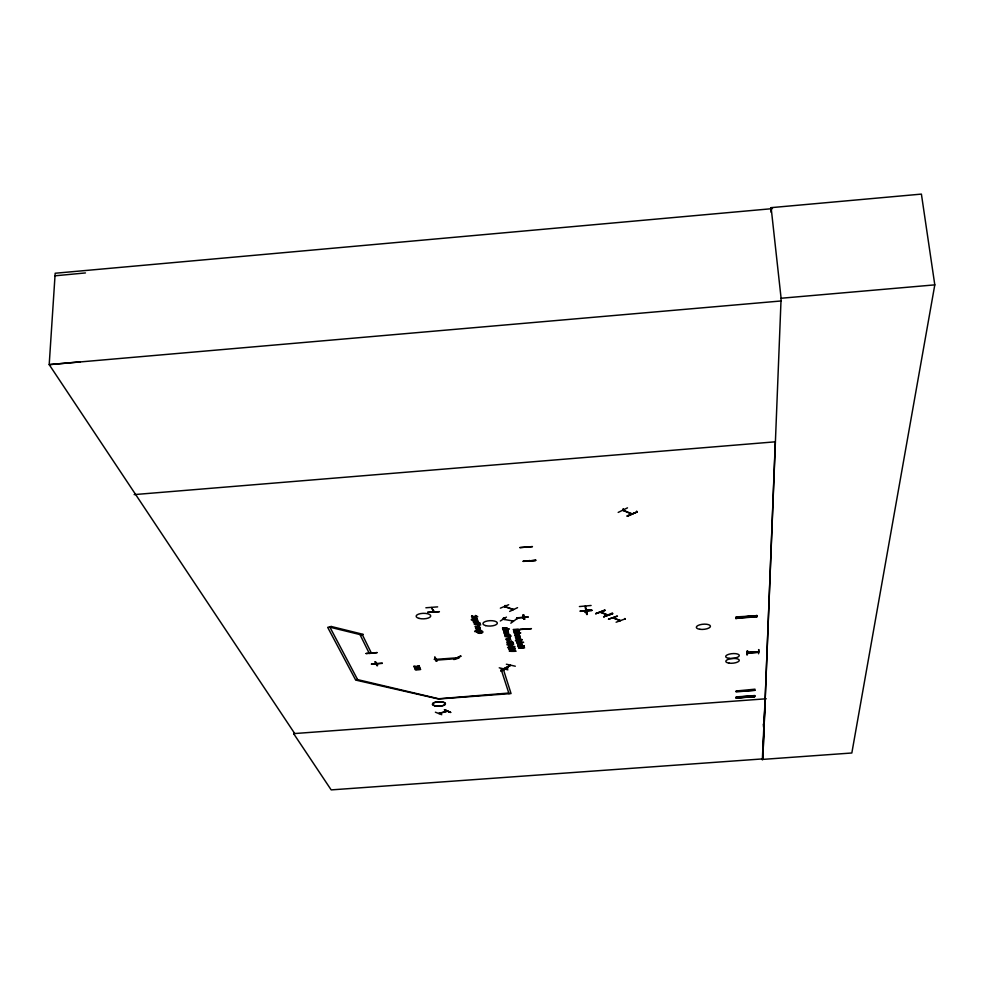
<?xml version="1.0" encoding="UTF-8"?>
<svg xmlns="http://www.w3.org/2000/svg" width="984" height="984" viewBox="0 0 984 984"><rect width="100%" height="100%" fill="white"/><g stroke="black" fill="none" stroke-linecap="round" stroke-linejoin="round"><path stroke-width="1.48" d="M746.918 654.766L747.496 650.731L746.967 654.717M747.446 654.618L747.422 650.793M758.553 649.575L759.205 649.957L758.553 653.782M771.001 212.2L771.124 207.649L921.405 194.106L934.8 284.868L851.836 752.994L762.797 759.39L775.306 441.816L134.144 494.608M366.073 653.438L377.192 652.601L366.073 653.597M762.797 759.39L781.099 298.25L771.124 207.649M762.342 759.882L765.121 698.861M437.634 606.87L425.875 607.78M433.71 611.79L431.582 607.522L433.735 611.863M513.427 621.088L512.602 620.867M432.997 611.531L433.083 610.412M586.329 610.621L585.775 609.158M499.232 667.816L507.892 669.821M505.173 605.541L504.829 606.734L505.776 607.017M471.594 616.353L472.271 615.701L471.57 616.685L472.554 617.091L476.477 616.427M513.181 609.588L512.615 609.133M608.518 619.231L617.448 616.07L608.53 619.194M604.877 610.4L595.664 613.696L604.914 609.932M595.664 613.672L604.951 610.523M627.509 507.842L618.186 512.418M441.742 714.704L435.383 712.195M508.691 604.717L500.364 608.161M622.897 510.339L631.347 513.956M624.127 510.561L622.983 510.462L623.438 509.072M631.556 514.005L631.002 513.439M631.888 513.808L623.327 510.229L623.253 509.072M586.366 610.56L585.542 606.267M460.586 656.107L453.821 659.415M460.992 656.144L454.19 659.477M506.428 617.103L500.327 621.002M524.054 619.317L522.947 614.951L524.693 619.268C521.348 618.739 523.98 609.194 524.607 619.12M375.088 661.838L377.536 665.701L375.703 661.814M376.921 665.713L375.138 661.789M525.862 547.313L526.415 547.288M529.072 560.585L529.699 560.536M612.835 617.817L620.203 620.695M472.295 616.316L475.69 616.587L475.493 615.455M509.195 647.521L513.045 647.718C517.264 647.767 506.637 649.083 509.183 647.509M475.826 627.546C474.46 630.203 480.696 629.994 480.229 628.173C477.966 627.103 476.404 630.781 476.527 627.595M503.328 629.219C502.086 631.802 507.584 631.654 507.842 629.969C505.739 628.284 503.722 632.872 504.152 629.157M513.476 609.465L505.136 606.574L505.087 605.517M522.898 617.792L522.369 617.817M608.186 615.086L600.732 612.134M620.584 620.572L612.971 617.854M435.408 659.391L434.153 659.317L435.383 659.231M524.128 617.029L525.284 616.907M479.884 630.609C481.434 628.099 472.049 631.863 479.884 630.609L479.872 630.018M503.882 668.566L510.462 665.332M510.671 665.479L504.189 668.702M438.716 713.4L447.08 711.186M480.512 629.969C480.918 627.681 466.76 633.868 481.09 630.793L478.605 630.4M510.807 623.192L516.465 619.047M376.7 663.683L377.868 663.745L376.958 663.499M507.621 631.716L508.052 631.039L507.227 631.051M435.334 659.403L457.216 657.792L457.498 658.554L435.506 660.227L435.26 659.231M585.271 612.503L586.292 612.232M515.308 666.217L506.366 664.225M457.548 658.025L458.778 658.087L457.781 657.865M508.789 693.043L437.855 698.837L356.085 680.165L357.29 679.538L439.368 698.923L511.053 693.572L503.267 669.059M501.139 671.088L507.978 667.792L500.782 670.928M627.411 516.243L637.165 511.914L626.98 515.911M627.374 516.145L637.14 511.877M585.566 606.661L585.049 606.316L585.849 610.572M517.559 607.657L509.638 611.421M607.878 615.209L600.338 612.294L601.396 612.392M616.119 622.22L624.951 618.961M444.707 709.784L450.672 712.379M439.024 713.511L447.253 711.309M503.562 619.133L504.669 619.317L504.472 618.223M513.217 621.224L512.258 621.088M503.968 669.415L503.119 669.194M607.362 614.766L607.632 615.172M478.974 630.695L481.594 630.633M55.006 275.803L85.448 272.937M772.465 208.633L55.178 273.245L49.2 364.633L294.745 733.584L293.65 733.67L331.178 789.894L762.748 758.898M80.294 361.829L49.2 364.633L781.111 300.969M781.099 298.25L934.8 284.868M523.267 561.126L535.702 560.413L523.291 561.409M523.267 561.274L535.702 560.413L535.653 559.736M427.634 612.356L439.418 611.667L427.659 612.343M591.101 605.48L579.404 606.55M475.518 616.058L477.757 616.722L476.416 616.23M474.153 617.325C479.073 616.661 475.346 620.092 472.566 618.604C470.77 615.59 475.567 621.162 474.14 616.722M587.546 609.932L590.474 609.785M477.129 618.924C467.203 618.985 471.533 621.236 477.498 619.772A2.066 0.775 -2 0 0 477.031 619.231L477.203 618.592M580.302 610.966L591.999 610.437L580.351 611.335M580.302 611.089L591.962 610.129M473.378 621.716C483.132 620.4 475.026 620.781 473.353 621.125M473.513 622.122C484.239 619.858 473.365 625.996 473.488 621.519M479.356 623.143L480.684 624.902L474.251 624.311L479.614 623.905L479.343 622.552L480.081 623.093M479.749 627.398L479.282 626.341L475.014 626.525L479.147 626.82L475.457 627.841L479.995 627.497L478.642 627.312M475.838 628.136L476.674 628.075M506.649 628.346L502.873 628.641C505.678 631.322 516.01 627.423 502.898 629.231M503.919 628.825L503.23 628.05L506.047 628.665L507.252 627.94L502.787 627.853A1.747 0.652 -2.3 0 0 502.504 628.222L503.07 628.899L503.894 628.235M503.353 629.809L504.177 629.748M517.363 630.129L517.99 630.08L517.375 630.166M507.584 631.642L508.384 631.605M508.199 631.002L508.31 631.876L503.722 631.937L507.289 631.138M507.559 632.146L508.63 632.958L504.054 633.032L507.252 632.786L507.535 631.051M519.281 632.245L514.275 632.638C517.067 635.295 527.338 631.433 514.3 633.229M511.373 641.199L512.848 642.035A1.907 0.701 -2.4 0 1 512.32 642.404L508.285 641.654L507.437 642.22L508.408 642.823L507.424 642.909C504.804 639.403 514.078 643.819 511.373 641.224M585.972 609.551L586.685 614.483L587.325 614.434L585.886 609.514M585.123 612.319L586.132 612.22M516.735 617.829L528.334 616.98L516.772 618.026M519.982 629.293L531.434 628.653L520.019 629.539M382.321 663.388L371.312 664.102L382.284 663.142M503.23 669.206L501.127 669.366L509.011 693.732M758.541 651.642L747.557 652.429L758.553 651.74M758.504 651.31L758.541 652.171L747.545 653.007L747.52 652.146M747.545 653.204L758.529 652.367M436.773 661.199L434.645 657.337L436.256 661.15M294.72 733.547L293.626 733.621L766.241 698.775M756.844 615.578L736.032 617.583L756.831 615.886M736.032 617.571L736.007 616.907L756.831 615.763M756.757 616.734L735.971 618.456M736.155 690.989L754.999 689.181M736.118 691.936L754.949 690.202M754.913 690.387L736.094 691.346M754.839 695.528L736.167 697.299M754.851 695.737L736.18 696.881M736.118 697.791L754.789 696.524L736.118 698.222M754.777 696.672L736.13 697.828M477.941 625.701L479.479 625.812M474.559 616.685L476.194 616.759M503.328 669.046L504.066 669.231M504.214 619.465L503.304 618.223M433.489 611.396L433.563 610.424M516.944 619.293L516.44 618.653M433.513 611.445L433.489 610.375M444.707 709.771L450.684 712.441M444.313 709.808L450.291 712.453M453.784 659.477L460.586 656.131M457.646 658.013L458.667 658.075M512.922 609.563L504.927 606.722M623.524 510.216L623.155 509.036M586.562 610.068L587.313 614.385M586.784 614.385L585.997 609.957M435.199 657.226L436.724 661.137M434.743 657.238L436.318 661.162M513.254 621.027L503.365 619.305L503.513 618.087M625.27 619.157L624.865 618.469M637.177 511.975L636.648 511.114M603.709 616.759L612.884 613.659L603.61 616.796L612.491 612.958M763.301 724.15L763.584 727.188M735.983 618.715L735.958 618.05L756.733 616.538L756.733 617.214M756.807 615.394L756.819 616.058M504.804 605.64L504.976 606.771M503.783 618.087L503.796 619.157L503.623 618.1M517.904 643.548L521.901 643.376L518.334 644.286A1.734 0.627 -2.5 0 1 517.486 644.016L517.904 643.548M505.038 634.237C506.416 635.738 507.658 632.54 505.038 634.237M519.663 638.678C509.294 641.002 524.804 638.739 519.663 638.678M512.738 646.267C521.975 647.078 498.568 649.28 511.803 646.193C505.764 646.955 509.81 645.012 512.738 646.267M514.534 631.876C525.407 630.683 511.951 634.532 514.534 631.876M519.786 635.898L519.859 636.623L515.382 636.968L519.085 636.021L515.038 635.762L518.814 635.086L514.767 634.84L519.035 634.655L519.786 635.898M508.396 634.065L509.011 634.532L508.347 633.487L504.251 633.696L505.37 634.914L508.396 634.065M510.019 637.571C508.937 639.748 502.123 638.973 510.019 637.571M519.195 630.154L518.138 630.572L517.941 629.883L519.158 629.514L517.719 629.096L513.181 629.6L517.313 629.932L517.51 630.609C506.489 631.347 522.381 631.371 519.195 630.154M521.864 639.563C505.616 641.888 525.505 640.412 521.864 639.563M476.022 622.491L474.337 622.811L476.022 622.491M504.964 635.639L505.149 636.636L511.127 636.181L510.032 634.914L504.964 635.639M518.519 647.337L518.691 648.308L524.57 647.866L523.525 646.623L518.519 647.337M473.624 619.711L476.797 619.736L473.624 619.711M505.665 635.652C507.584 637.939 508.605 634.114 505.665 635.652M476.268 617.989L475.149 618.469L474.841 617.558L476.268 617.989M476.957 632.023C477.105 634.065 483.784 633.635 482.8 631.568A2.325 0.861 -2.1 0 0 481.619 631.224L476.957 632.023M519.22 647.349C521.089 649.575 522.11 645.861 519.22 647.349M479.823 628.616L478.716 629.071L478.421 628.198L479.823 628.616M507.301 630.277L506.182 630.744L505.911 629.858L507.301 630.277M518.002 631.974L516.883 632.441L516.625 631.556L518.002 631.974M482.467 632.159C476.625 635 477.338 629.539 482.467 632.159M510.019 639.477L506.6 639.637L510.019 639.477M519.626 637.78L516.206 637.939L519.626 637.78M521.741 645.147L518.347 645.307L521.741 645.147M508.605 635.393C509.06 637.484 511.569 634.397 508.605 635.393M522.11 647.103C522.529 649.132 525.025 646.131 522.11 647.103M331.202 626.476L327.684 627.361L355.482 679.686L357.561 679.526L329.923 627.189L361.977 635.061L363.256 634.372L331.202 626.476M519.183 642.466C509.281 644.176 532.455 641.494 519.638 642.54L521.237 641.42L519.564 642.22L516.76 641.666L519.183 642.466M506.723 638.997L506.403 639.108A1.771 0.652 -2.4 0 0 505.948 639.526L510.204 639.895A1.796 0.652 -2.4 0 0 510.671 639.477L510.573 639.169A1.771 0.652 -2.4 0 0 509.884 638.85L506.723 638.997M516.329 637.3L516.022 637.411A1.783 0.652 -2.5 0 0 515.554 637.829L519.81 638.198A1.796 0.664 -2.5 0 0 520.278 637.78L520.192 637.472A1.771 0.652 -2.5 0 0 519.503 637.14L516.329 637.3M518.47 644.68L518.162 644.791A1.759 0.64 -2.5 0 0 517.695 645.196L521.914 645.566A1.771 0.652 -2.5 0 0 522.381 645.16L522.295 644.852A1.759 0.64 -2.5 0 0 521.618 644.532L518.47 644.68M419.147 665.676C417.401 667.201 409.885 665.639 416.048 666.746C408.864 668.247 425.58 666.869 417.228 666.635L419.147 665.676M420.229 668.161C418.483 669.673 411.004 668.124 417.13 669.218C409.971 670.719 426.626 669.341 418.311 669.12L420.229 668.161M371.448 653.204L369.332 653.487L360.292 635.197L362.506 635.024L371.497 653.327M514.866 648.776L509.146 649.76L514.238 650.129C498.285 652.109 527.633 651.125 510.536 650.977L515.284 650.19L510.142 649.846L514.866 648.776M532.406 546.587L519.773 547.608L532.406 546.637M513.094 642.823L507.166 643.265L512.652 644.139C495.013 645.381 525.149 644.618 508.482 643.438L513.094 642.823M524.275 645.873L518.113 646.34L524.275 645.873M513.242 648.394L508.839 648.727L513.242 648.394M514.743 648.259L513.98 648.321L514.743 648.259M699.919 629.305A7.085 2.595 -4.7 0 0 710.436 626.267A7.085 2.595 -4.7 0 0 699.759 624.815A7.085 2.595 -4.7 0 0 699.919 629.305M435.039 705.811A6.519 2.202 -1.7 0 0 445.432 704.052A6.519 2.202 -1.7 0 0 436.416 701.998A6.519 2.202 -1.7 0 0 435.039 705.811M435.051 705.836A6.494 2.189 -1.7 0 0 445.408 704.077A6.494 2.189 -1.7 0 0 436.429 702.035A6.494 2.189 -1.7 0 0 435.051 705.836M485.69 625.627A7.195 2.694 -2.2 0 0 497.277 623.524A7.195 2.694 -2.2 0 0 487.511 620.941A7.195 2.694 -2.2 0 0 485.69 625.627M729.095 658.345A6.814 2.386 -4.9 0 0 739.291 655.504A6.814 2.386 -4.9 0 0 729.107 654.188A6.814 2.386 -4.9 0 0 729.095 658.345M729.144 663.154A6.765 2.362 -4.8 0 0 739.279 660.362A6.765 2.362 -4.8 0 0 729.156 659.059A6.765 2.362 -4.8 0 0 729.144 663.154M419.061 618.395A7.306 2.768 -1.4 0 0 430.684 616.255A7.306 2.768 -1.4 0 0 420.525 613.61A7.306 2.768 -1.4 0 0 419.061 618.395"/></g></svg>
